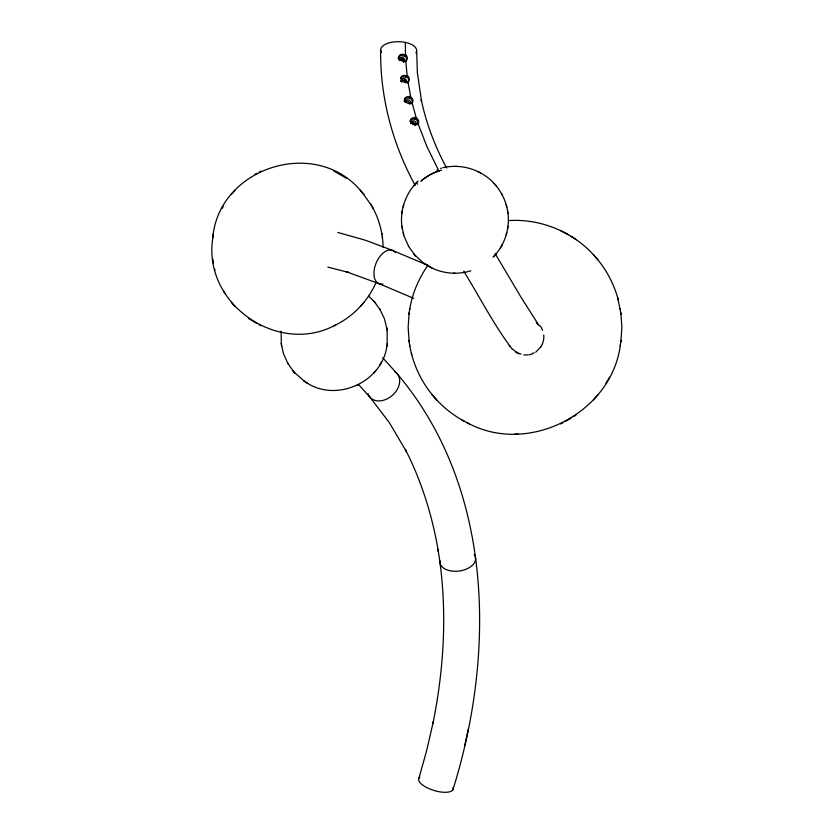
<?xml version="1.0" encoding="UTF-8"?>
<svg xmlns="http://www.w3.org/2000/svg" width="834" height="834" viewBox="0 0 834 834"><rect width="100%" height="100%" fill="white"/><g stroke="black" fill="none" stroke-linecap="round" stroke-linejoin="round"><path stroke-width="1.25" d="M380.679 49.957C379.939 97.151 392.616 144.188 415.228 185.482M416.646 50.561L417.354 72.641L421.545 101.216L421.222 99.715C426.32 123.547 434.962 146.596 446.649 167.978M403.229 60.486L403.239 59.621M405.366 42.409L405.47 54.815M281.131 331.234L281.319 344.306M361.873 192.112C316.566 135.827 217.664 167.207 212.639 239.191C203.11 304.045 278.639 356.431 335.966 324.78M409.171 312.677L408.149 327.251L409.171 341.825M387.164 344.306L387.153 329.732M418.115 181.072C405.793 192.664 399.569 210.335 402.009 227.088M493.04 257.226C504.539 245.686 510.179 228.652 507.854 212.514M620.85 341.825L621.883 327.251L620.85 312.677M213.452 233.416L212.764 237.982M306.245 382.483C336.498 402.926 382.535 381.941 386.945 345.662M402.332 210.408L401.894 213.264M409.588 309.956C412.142 293.912 418.595 278.556 427.936 265.295M507.531 229.194L507.958 226.337M467.071 422.671C527.745 456.135 611.833 413.414 620.433 344.546M386.84 346.412L387.268 343.556M408.952 314.178L409.807 308.465M620.215 346.037L621.08 340.324M452.956 789.631C495.604 653.366 493.791 488.443 397.787 374.487M464.809 745.294L468.343 728.968M403.656 204.81L403.093 206.853M506.196 234.792L506.77 232.749M542.559 343.681L543.497 340.324M418.918 778.237L426.841 749.922L433.305 721.733L432.95 723.349C444.522 666.199 447.597 606.912 437.975 549.241L438.361 551.503C432.398 516.121 421.723 481.395 405.314 449.422L406.481 451.684L389.353 422.661L369.452 396.577M375.696 283.247C367.46 301.804 352.407 317.149 334.038 325.781M500.41 247.854L501.151 246.551M501.411 246.103L502.172 244.769M222.032 208.49L223.251 206.363M379.72 365.063L380.46 363.76M380.721 363.311L381.482 361.987M605.974 383.348L607.454 380.742M607.976 379.845L609.498 377.187M438.903 171.022L426.789 146.284L418.084 123.661A4.243 3.221 42.7 0 0 416.135 117.802M540.912 346.902L535.73 352.146M231.32 194.447L232.947 192.591M233.353 192.112L234.927 190.308M414.769 184.595L415.749 183.47M413.497 186.055L414.508 184.898M362.29 304.285L363.905 302.429M360.309 306.568L361.873 304.764M373.423 373.351L374.403 372.225M374.654 371.922L375.665 370.755M494.114 256.132L495.094 255.006M495.354 254.704L496.366 253.546M593.381 399.913L595.34 397.662M595.851 397.057L597.874 394.732M570.998 418.178L565.754 421.201M573.427 416.625L576.221 414.852M254.87 174.4L257.018 173.274M259.259 172.096L261.188 171.095M357.004 385.36L358.203 384.724M560.542 423.933L562.95 422.671M529.183 354.815L532.519 353.835M399.069 59.537L404.073 59.829M470.908 270.789C456.365 275.397 439.862 273.406 426.935 265.264M440.435 168.385L441.322 168.145M442.75 167.78C461.536 163.203 482.5 169.896 495.094 184.595M528.089 354.919L523.731 354.95M508.771 220.583C541.172 218.487 574.105 232.29 595.34 256.841M515.016 434.076L518.133 434.045M454.926 166.383L456.49 166.404M453.477 273.198L454.926 273.218M400.059 58.797L403.27 59.151M327.866 267.109L348.622 272.437L346.079 271.655L378.553 283.508M337.801 232.436L365.74 240.338L393.075 250.617M393.45 250.815L428.384 265.577M378.188 283.31L413.789 298.363M515.756 352.177L518.977 353.824M568.444 234.698L560.542 230.57M334.038 171.095L346.579 178.361M434.691 397.662C444.261 408.743 456.313 417.584 469.479 423.933M461.577 419.794L464.267 421.201M257.018 323.602L248.647 318.525M259.259 324.78L261.188 325.781M477.694 171.46L480.301 172.826M432.168 268.141L423.005 262.606L414.769 255.006M424.329 263.607L425.726 264.493M294.079 372.225L305.036 381.701M303.639 380.815L307.527 383.286M570.998 236.324L576.221 239.65M536.241 322.737L539.191 325.667M368.586 296.091L374.403 301.814M382.764 357.89L397.276 373.83M358.526 384.537L369.962 397.234M362.29 192.591L371.568 205.644M408.952 340.324C411.537 361.164 420.357 381.221 434.17 397.057M287.761 363.311L293.818 371.922M595.851 257.445C606.454 269.611 614.158 284.279 618.286 299.886M495.354 184.898C502.256 192.81 506.665 202.85 507.958 213.264M408.452 246.103L414.508 254.704M374.654 302.117L380.46 310.269M231.331 302.429L234.927 306.568M593.381 254.589L597.874 259.76M494.114 183.47L496.366 186.055M360.309 190.308L363.905 194.447M413.497 253.546L415.749 256.132M373.423 300.688L375.665 303.274M432.148 394.732L436.651 399.913M292.807 370.755L295.059 373.351M463.767 271.186C479.79 297.279 493.843 324.833 512.316 349.31M509.188 345.495L509.981 346.464M538.149 324.238L521.219 297.54L495.115 253.588M501.411 193.509L502.172 194.833M408.712 246.551L404.094 236.241L401.894 226.337M371.985 206.363C379.063 218.748 382.9 232.967 383.087 247.229M370.379 203.559L373.194 208.49M379.72 308.966L384.391 318.588L387.268 330.483M288.011 363.77L283.404 353.46L281.204 343.556M223.658 291.243L224.846 293.318M436.891 169.959L437.496 171.053M416.364 182.198L417.469 184.262M416.176 117.688L412.111 102.843A4.243 3.305 23.2 0 1 406.575 102.592A4.243 3.305 23.2 0 1 405.282 97.943A4.243 3.305 23.2 0 1 410.495 97.234M415.176 118.689L414.727 117.229M411.329 353.147L411.746 354.617M617.556 297.269L621.08 314.178M506.196 204.81L506.77 206.853M403.093 232.749L403.656 234.792M214.672 269.163L214.995 270.331M409.723 97.693L409.411 96.181M212.764 258.894L213.452 263.471M620.215 308.465L620.433 309.956M507.531 210.408L507.645 211.158M402.217 228.453L402.332 229.194M409.588 344.546L409.807 346.037M381.774 233.416L381.951 234.604M382.285 236.783L382.462 237.982M386.84 327.626L386.955 328.367M281.527 345.662L281.642 346.412M407.159 75.8L405.762 60.84A4.264 3.805 40.1 0 0 405.668 54.575M406.064 75.842L406.179 76.749M404.48 54.971L404.511 55.732M413.07 124.329A280.631 240.348 27.2 0 1 412.444 122.056M405.011 81.513A280.631 240.348 27.2 0 1 404.803 79.23M399.528 60.569A2.783 2.377 27.2 0 1 400.779 57.494A2.783 2.377 27.2 0 1 404.365 58.953A2.783 2.377 27.2 0 1 403.312 62.112M399.111 59.527A2.783 2.377 27.2 0 1 403.823 62.248M401.738 82.159A2.783 2.377 27.2 0 1 402.28 78.907A2.783 2.377 27.2 0 1 405.96 79.605A2.783 2.377 27.2 0 1 405.887 82.952A2.783 2.377 27.2 0 0 400.685 81.315M405.168 102.238A2.783 2.377 27.2 0 1 408.42 99.882A2.783 2.377 27.2 0 1 410.109 103.791M404.97 101.904A2.783 2.377 27.2 0 1 409.775 103.885M411.047 123.755A2.783 2.377 27.2 0 1 412.559 120.867A2.783 2.377 27.2 0 1 416.02 122.442A2.783 2.377 27.2 0 1 414.936 125.527M410.735 122.942A2.783 2.377 27.2 0 1 415.509 125.413M421.41 180.801A17.983 5.682 -29.3 0 1 441.561 170.188M418.011 123.609A4.243 3.315 21.9 0 1 412.601 123.828A4.243 3.315 21.9 0 1 410.891 119.22A4.243 3.315 21.9 0 1 415.978 118.136M381.482 52.542A17.983 8.559 1.1 0 1 398.589 41.7A17.983 8.559 1.1 0 1 415.885 52.969M409.89 121.535A4.222 3.2 18.4 0 1 414.978 119.325M415.123 118.866A4.253 3.138 44.7 0 1 417.636 124.662M412.132 102.853A4.233 3.284 43.3 0 0 410.714 96.859L407.993 81.857A4.264 3.784 40.7 0 0 407.367 75.571M404.209 101.373A4.222 3.19 19.9 0 1 409.484 98.391M409.692 97.922A4.253 3.232 45.5 0 1 411.725 103.843M407.93 81.784A4.243 3.305 24.5 0 1 402.436 81.179A4.243 3.305 24.5 0 1 401.571 76.509A4.243 3.305 24.5 0 1 406.888 76.186M400.82 78A4.222 3.086 17.7 0 1 405.845 77.374M406.773 76.718A4.243 3.774 43.2 0 1 407.492 83.014M405.699 60.778A4.243 3.294 25.5 0 1 400.226 59.787A4.243 3.294 25.5 0 1 399.767 55.127A4.243 3.294 25.5 0 1 405.157 55.19M398.35 58.787A4.233 3.107 20.2 0 1 399.924 55.961A4.233 3.107 20.2 0 1 404.146 56.285M404.584 55.617A4.347 3.972 43.1 0 1 405.835 56.9A4.316 3.617 44.2 0 1 406.095 57.473A4.233 3.388 46.3 0 1 405.97 61.33M474.16 554.474A17.983 10.905 -7.7 0 1 460.462 570.831A17.983 10.905 -7.7 0 1 439.966 560.604M453.112 787.494A17.983 6.808 17 0 1 433.659 790.361A17.983 6.808 17 0 1 419.898 777.121M394.399 371.526A17.983 13.156 -40.9 0 1 391.99 395.681A17.983 13.156 -40.9 0 1 368.055 393.752M382.889 284.008A17.983 10.477 -67.5 0 1 375.978 263.419A17.983 10.477 -67.5 0 1 395.441 252.608M543.726 334.997A17.983 17.941 -8.7 0 1 543.487 340.251M542.413 343.754A17.983 17.941 -8.7 0 1 540.62 347.007M534.198 352.688A17.983 17.941 -8.7 0 1 532.394 353.512M521 354.096A17.983 17.941 -8.7 0 1 512.806 349.185M539.723 325.396A17.983 17.941 -8.7 0 1 542.58 330.243M420.857 181.197A17.983 5.682 -29.3 0 1 439.695 170.741"/></g></svg>
